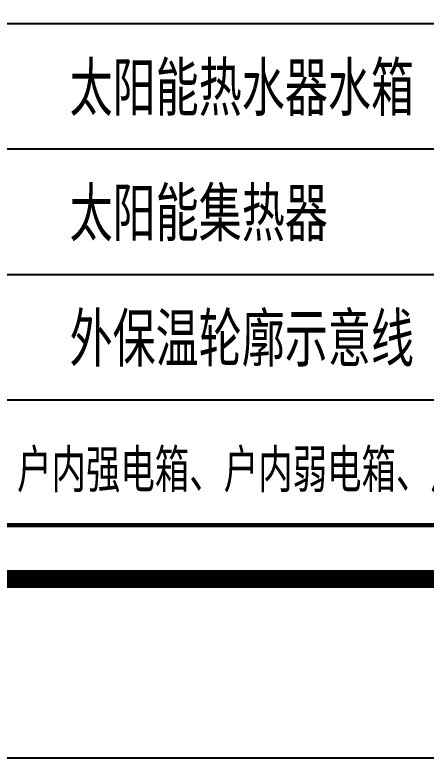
# Model space of a CAD drawing. Extents: x -518115 to 389031, y -231062 to 1628073.
# Drawn here: x 9771 to 12064, y 719665 to 723814 of the extents above; entities that cross this region are included whole.
import ezdxf

# ---------------------------------------------------------------- set-up
doc = ezdxf.new("R2010")
doc.units = 0
doc.header["$LTSCALE"] = 1000
doc.header["$MEASUREMENT"] = 0
for name, color, linetype in [('C-Sheet-图框', 101, 'Continuous'), ('PUB_TEXT', 4, 'Continuous'), ('图框', 140, 'Continuous')]:
    doc.layers.add(name, color=color, linetype=linetype)
doc.layers.add('yichutu', color=7, linetype='Continuous', true_color=0xffffff, plot=False)
doc.styles.add('房间名称', font='TSSDENG', dxfattribs={"width": 0.8, "bigfont": 'HZTXT'})

# ---------------------------------------------------------------- blocks, each defined once
blk = doc.blocks.new('TK')
at = {"layer": '图框'}
blk.add_lwpolyline([(465375, 548713.7), (549475, 548713.7), (549475, 489313.7), (465375, 489313.7)], close=True, dxfattribs=at)
blk.add_lwpolyline([(465375, 548713.7), (549475, 548713.7), (549475, 489313.7), (465375, 489313.7)], close=True, dxfattribs=at)
at = {"layer": '图框', "const_width": 100}
blk.add_lwpolyline([(548475, 490313.7), (548475, 547713.7), (467875, 547713.7), (467875, 490313.7)], close=True, dxfattribs=at)
blk = doc.blocks.new('A$C78D13F63')
at = {"layer": 'C-Sheet-图框', "color": 0}
for p, q in [((300, 3100), (13786.8, 3100)), ((300, 2400), (13786.8, 2400)), ((300, 1700), (13786.8, 1700)), ((300, 1000), (13786.8, 1000))]:
    blk.add_line(p, q, dxfattribs=at)
at = {"layer": 'C-Sheet-图框', "color": 0, "const_width": 24}
blk.add_lwpolyline([(300, 300), (300, 7300), (13786.8, 7300), (13786.8, 300), (300, 300)], dxfattribs=at)
at = {"layer": 'PUB_TEXT', "style": '房间名称', "width": 0.8}
for s, height, p in [('太阳能热水器水箱', 300, (8562.1, 2584.7)), ('太阳能集热器', 300, (8562.1, 1884.7)), ('外保温轮廓示意线', 300, (8562.1, 1184.7)), ('户内强电箱、户内弱电箱、户内可视对讲机、户外可视对讲机', 240, (8269.5, 484.7))]:
    blk.add_text(s, height=height, dxfattribs=at).set_placement(p)
blk = doc.blocks.new('yct-841-594-84100-59399.9999999999-100-1000.0')
at = {"layer": 'yichutu', "color": 7, "true_color": 0xffffff}
blk.add_lwpolyline([(0, 0), (0, 59400), (84100, 59400), (84100, 0)], close=True, dxfattribs=at)

msp = doc.modelspace()

# ---------------------------------------------------------------- block references
msp.add_blockref('TK', (-466360.9, 230351.7))

# ---------------------------------------------------------------- next in the draw order: block references
msp.add_blockref('A$C78D13F63', (1514.1, 720665.3))

# ---------------------------------------------------------------- next in the draw order: block references
at = {"layer": 'yichutu'}
msp.add_blockref('yct-841-594-84100-59399.9999999999-100-1000.0', (-985.9, 719665.3), dxfattribs=at)

doc.saveas('drawing.dxf')
